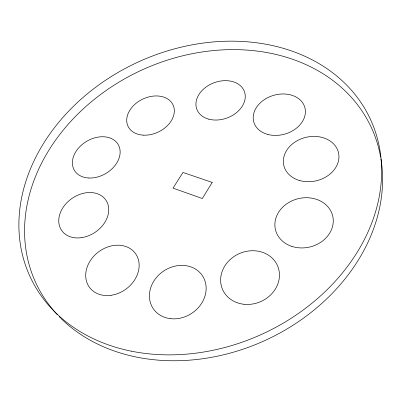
<?xml version="1.0" encoding="UTF-8"?>
<svg xmlns="http://www.w3.org/2000/svg" width="401" height="401" viewBox="0 0 401 401"><rect width="100%" height="100%" fill="white"/><g stroke="black" fill="none" stroke-linecap="round" stroke-linejoin="round"><path stroke-width="0.6" d="M380.95 158.966A184.861 148.581 -24.8 0 1 271.993 337.141A184.861 148.581 -24.8 0 1 60.942 318.399M60.491 317.953A184.861 148.581 -24.8 0 1 59.153 316.595M57.393 314.755A184.861 148.581 -24.8 0 1 136.901 72.375A184.861 148.581 -24.8 0 1 380.629 157.092M212.204 182.42L202.32 198.53L173.011 188.124L182.986 172.455L212.204 182.42M299.627 180.535A28.075 22.336 -13.1 0 0 338.82 154.58A28.075 22.336 -13.1 0 0 294.981 142.039A28.075 22.336 -13.1 0 0 299.627 180.535M291.873 246.389A29.433 24.847 -13.5 0 0 333.146 218.58A29.433 24.847 -13.5 0 0 287.191 203.507A29.433 24.847 -13.5 0 0 291.873 246.389M244.019 304.274A29.935 26.281 -22.8 0 0 277.988 266.871A29.935 26.281 -22.8 0 0 228.119 261.612A29.935 26.281 -22.8 0 0 244.019 304.274M170.475 318.675A29.599 25.388 -33.6 0 0 205.182 281.597A29.599 25.388 -33.6 0 0 157.698 276.078A29.599 25.388 -33.6 0 0 170.475 318.675M111.072 295.281A28.536 23.113 -36.7 0 0 136.22 254.665A28.536 23.113 -36.7 0 0 89.994 261.176A28.536 23.113 -36.7 0 0 111.072 295.281M81.874 237.613A26.827 20.521 -34.3 0 0 106.265 200.675A26.827 20.521 -34.3 0 0 63.092 207.417A26.827 20.521 -34.3 0 0 81.874 237.613M88.591 177.999A25.418 18.732 -30.4 0 0 119.693 148.21A25.418 18.732 -30.4 0 0 80.526 145.954A25.418 18.732 -30.4 0 0 88.591 177.999M143.824 135.172A24.912 18.21 -25.5 0 0 173.658 106.471A24.912 18.21 -25.5 0 0 134.084 105.037A24.912 18.21 -25.5 0 0 143.824 135.172M208.891 119.192A25.383 18.777 -20.4 0 0 245.262 95.919A25.383 18.777 -20.4 0 0 207.643 85.939A25.383 18.777 -20.4 0 0 208.891 119.192M267.933 134.475A26.546 20.17 -16.1 0 0 305.346 110.17A26.546 20.17 -16.1 0 0 264.64 99.433A26.546 20.17 -16.1 0 0 267.933 134.475M131.523 351.211A187.488 149.508 -24.8 0 0 380.003 150.611A187.488 149.508 -24.8 0 0 89.278 92.23A187.488 149.508 -24.8 0 0 131.523 351.211"/></g></svg>
